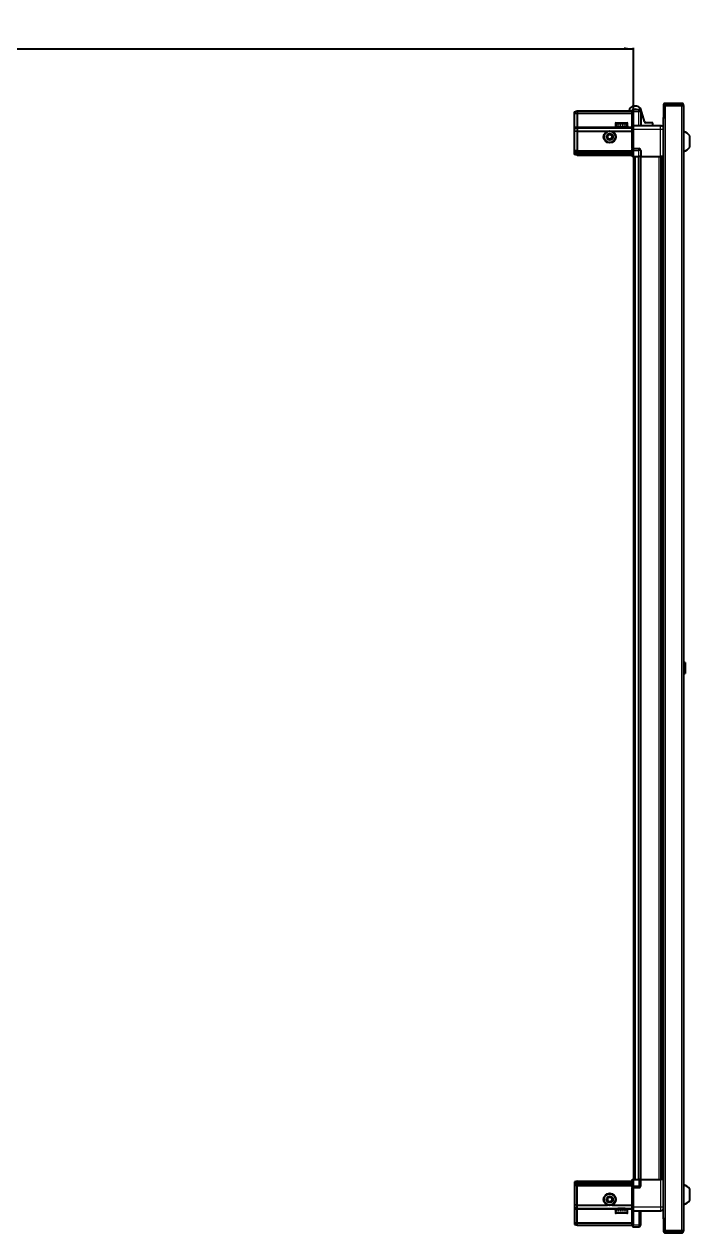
# Model space of a CAD drawing. Header units: millimetres. Extents: x 1219 to 6241, y -1282 to 1960.
# Drawn here: x 3909 to 4616, y 577 to 1860 of the extents above; entities that cross this region are included whole.
import ezdxf

# ---------------------------------------------------------------- set-up
doc = ezdxf.new("R2010")
doc.units = ezdxf.units.MM
doc.layers.add('FORMAT', color=7, linetype='Continuous')
doc.styles.add('SLDTEXTSTYLE0', font='TXT', dxfattribs={"width": 0.75})
doc.dimstyles.new('SLDDIMSTYLE0', dxfattribs={"dimtxt": 20, "dimasz": 10, "dimexe": 0, "dimexo": 0.0625, "dimgap": 5, "dimtad": 2, "dimdec": 1, "dimrnd": 1e-09, "dimzin": 12, "dimdsep": 46, "dimtxsty": 'SLDTEXTSTYLE0', "dimsah": 1, "dimcen": 0.09, "dimadec": 0, "dimazin": 3, "dimtfac": 1, "dimtofl": 0, "dimtmove": 0, "dimatfit": 3, "dimfxl": 0, "dimfrac": 2, "dimtolj": 1, "dimtzin": 12, "dimarcsym": 0})

# ---------------------------------------------------------------- blocks, each defined once
blk = doc.blocks.new('_D_6')
at = {"layer": 'FORMAT'}
for p, q in [((3056.5, 1719.3), (3056.5, 1834.8)), ((4556.5, 1719.3), (4556.5, 1834.8)), ((3056.5, 1833.8), (4556.5, 1833.8))]:
    blk.add_line(p, q, dxfattribs=at)
for points in [[(3056.5, 1833.8), (3066.5, 1832.3), (3066.5, 1835.4)], [(4556.5, 1833.8), (4546.5, 1835.4), (4546.5, 1832.3)]]:
    blk.add_solid(points, dxfattribs=at)
at = {"layer": 'FORMAT', "insert": (3776.9, 1859.6), "char_height": 20, "attachment_point": 1, "style": 'SLDTEXTSTYLE0'}
blk.add_mtext('1500', dxfattribs=at)

msp = doc.modelspace()

# ---------------------------------------------------------------- linework, layer by layer
at = {"color": 7, "linetype": 'Continuous', "lineweight": 25}
for p, q in [((4560, 1772.82), (4556.77, 1772.82)), ((4588.31, 1773.72), (4588.31, 1761.32)), ((4589.81, 1773.72), (4589.81, 1761.32)), ((4590.31, 1760.82), (4590.31, 1773.72)), ((4590.31, 1773.72), (4607.71, 1773.72)), ((4607.71, 1775.82), (4590.41, 1775.82)), ((4607.71, 1774.32), (4590.41, 1774.32)), ((4607.71, 1774.32), (4607.71, 1775.82)), ((4607.71, 1773.72), (4609.81, 1773.72)), ((4609.81, 1773.72), (4609.81, 578.92)), ((4493.81, 1767.02), (4496.81, 1767.82)), ((4493.81, 1765.17), (4493.81, 1767.02)), ((4493.81, 1765.17), (4496.81, 1765.32)), ((4493.81, 1750.82), (4493.81, 1765.17)), ((4496.81, 1767.82), (4496.81, 1765.32)), ((4496.81, 1767.82), (4555.11, 1767.82)), ((4496.81, 1765.32), (4496.81, 1750.82)), ((4496.81, 1765.32), (4555.11, 1765.32)), ((4552.44, 1769.56), (4551.95, 1767.82)), ((4555.98, 1769.32), (4555.11, 1768.82)), ((4555.11, 1768.82), (4555.11, 1767.32)), ((4555.11, 1752.52), (4555.11, 1767.32)), ((4556.31, 1769.32), (4555.98, 1769.32)), ((4556.31, 1767.32), (4556.31, 1769.32)), ((4556.31, 1769.32), (4562.31, 1769.32)), ((4556.31, 1767.32), (4556.31, 1752.52)), ((4564.31, 1767.32), (4564.31, 1752.32)), ((4568.09, 1756.41), (4564.32, 1769.56)), ((4588.21, 1760.82), (4588.21, 591.82)), ((4588.21, 1760.82), (4590.31, 1760.82)), ((4588.31, 1761.32), (4589.81, 1761.32)), ((4493.81, 1749.02), (4493.81, 1750.82)), ((4493.81, 1749.02), (4496.81, 1749.82)), ((4493.81, 1745.99), (4493.81, 1749.02)), ((4496.81, 1746.32), (4493.81, 1745.99)), ((4493.81, 1725.82), (4493.81, 1745.99)), ((4496.81, 1750.82), (4496.81, 1749.82)), ((4496.81, 1749.82), (4496.81, 1746.32)), ((4496.81, 1749.82), (4555.11, 1749.82)), ((4496.81, 1746.32), (4496.81, 1725.82)), ((4496.81, 1746.32), (4528.81, 1746.32)), ((4533.81, 1746.32), (4555.11, 1746.32)), ((4537.31, 1754.22), (4537.31, 1751.32)), ((4537.31, 1751.32), (4537.35, 1751.32)), ((4537.47, 1751.82), (4537.35, 1751.82)), ((4537.35, 1751.82), (4537.35, 1751.32)), ((4537.35, 1751.32), (4537.47, 1751.32)), ((4537.47, 1751.82), (4537.47, 1751.32)), ((4537.47, 1751.32), (4537.88, 1751.32)), ((4538.22, 1751.82), (4537.88, 1751.82)), ((4537.88, 1751.82), (4537.88, 1751.32)), ((4537.88, 1751.32), (4538.22, 1751.32)), ((4538.11, 1755.02), (4549.51, 1755.02)), ((4538.22, 1751.82), (4538.22, 1751.32)), ((4538.22, 1751.32), (4538.99, 1751.32)), ((4539.52, 1751.82), (4538.99, 1751.82)), ((4538.99, 1751.82), (4538.99, 1751.32)), ((4538.99, 1751.32), (4539.52, 1751.32)), ((4539.41, 1751.32), (4539.41, 1751.22)), ((4539.41, 1751.22), (4548.21, 1751.22)), ((4539.52, 1751.82), (4539.52, 1751.32)), ((4539.52, 1751.32), (4540.57, 1751.32)), ((4539.81, 1750.82), (4540.5, 1750.34)), ((4539.81, 1750.82), (4547.81, 1750.82)), ((4540.5, 1750.34), (4539.81, 1749.86)), ((4539.81, 1749.86), (4539.81, 1749.82)), ((4539.81, 1749.86), (4547.81, 1749.86)), ((4540.5, 1750.34), (4547.12, 1750.34)), ((4541.23, 1751.82), (4540.57, 1751.82)), ((4540.57, 1751.82), (4540.57, 1751.32)), ((4540.57, 1751.32), (4541.23, 1751.32)), ((4541.23, 1751.82), (4541.23, 1751.32)), ((4541.23, 1751.32), (4542.47, 1751.32)), ((4543.2, 1751.82), (4542.47, 1751.82)), ((4542.47, 1751.82), (4542.47, 1751.32)), ((4542.47, 1751.32), (4542.91, 1751.32)), ((4542.91, 1751.82), (4542.91, 1751.32)), ((4543.2, 1751.82), (4543.2, 1751.32)), ((4543.2, 1751.32), (4544.5, 1751.32)), ((4545.23, 1751.82), (4544.5, 1751.82)), ((4544.5, 1751.82), (4544.5, 1751.32)), ((4544.77, 1751.82), (4544.77, 1751.32)), ((4544.77, 1751.32), (4545.23, 1751.32)), ((4545.23, 1751.82), (4545.23, 1751.32)), ((4545.23, 1751.32), (4546.47, 1751.32)), ((4547.12, 1751.82), (4546.47, 1751.82)), ((4546.47, 1751.82), (4546.47, 1751.32)), ((4546.47, 1751.32), (4547.12, 1751.32)), ((4547.12, 1751.82), (4547.12, 1751.32)), ((4547.12, 1751.32), (4548.17, 1751.32)), ((4547.12, 1750.34), (4547.81, 1750.82)), ((4547.81, 1749.86), (4547.12, 1750.34)), ((4547.81, 1749.82), (4547.81, 1749.86)), ((4548.69, 1751.82), (4548.17, 1751.82)), ((4548.17, 1751.82), (4548.17, 1751.32)), ((4548.17, 1751.32), (4548.69, 1751.32)), ((4548.21, 1751.22), (4548.21, 1751.32)), ((4548.69, 1751.82), (4548.69, 1751.32)), ((4548.69, 1751.32), (4549.45, 1751.32)), ((4549.78, 1751.82), (4549.45, 1751.82)), ((4549.45, 1751.82), (4549.45, 1751.32)), ((4549.45, 1751.32), (4549.78, 1751.32)), ((4549.78, 1751.82), (4549.78, 1751.32)), ((4549.78, 1751.32), (4550.17, 1751.32)), ((4550.28, 1751.82), (4550.17, 1751.82)), ((4550.17, 1751.82), (4550.17, 1751.32)), ((4550.17, 1751.32), (4550.28, 1751.32)), ((4550.28, 1751.82), (4550.28, 1751.32)), ((4550.28, 1751.32), (4550.31, 1751.32)), ((4550.31, 1751.32), (4550.31, 1754.22)), ((4555.11, 1752.32), (4555.11, 1752.52)), ((4556.31, 1752.32), (4555.11, 1752.32)), ((4555.11, 1748.32), (4555.11, 1752.32)), ((4555.11, 1728.02), (4555.11, 1748.32)), ((4556.31, 1752.52), (4556.31, 1752.32)), ((4556.31, 1752.32), (4556.31, 1748.32)), ((4556.31, 1752.32), (4585.31, 1752.32)), ((4556.31, 1748.32), (4556.31, 1728.02)), ((4577.26, 1755.32), (4569.53, 1755.32)), ((4577.26, 1752.32), (4577.26, 1755.32)), ((4616.41, 1729.32), (4616.41, 1741.32)), ((4493.81, 1724.02), (4493.81, 1725.82)), ((4496.81, 1724.82), (4493.81, 1724.02)), ((4493.81, 1723.28), (4493.81, 1724.02)), ((4496.81, 1723.82), (4493.81, 1723.28)), ((4493.81, 1722.78), (4493.81, 1723.28)), ((4496.81, 1722.32), (4493.81, 1722.78)), ((4493.81, 1721.63), (4493.81, 1722.78)), ((4496.81, 1720.82), (4493.81, 1721.63)), ((4496.81, 1725.82), (4496.81, 1724.82)), ((4496.81, 1724.82), (4496.81, 1723.82)), ((4496.81, 1724.82), (4555.11, 1724.82)), ((4496.81, 1723.82), (4496.81, 1722.32)), ((4496.81, 1723.82), (4555.11, 1723.82)), ((4496.81, 1722.32), (4555.11, 1722.32)), ((4496.81, 1722.32), (4496.81, 1720.82)), ((4496.81, 1720.82), (4555.11, 1720.82)), ((4555.11, 1727.82), (4555.11, 1728.02)), ((4556.31, 1727.82), (4555.11, 1727.82)), ((4555.11, 1727.82), (4555.11, 1727.15)), ((4555.11, 1719.32), (4555.11, 1727.15)), ((4555.98, 1725.82), (4555.98, 1719.32)), ((4556.31, 1728.02), (4556.31, 1727.82)), ((4556.31, 1725.82), (4556.31, 1727.82)), ((4556.31, 1727.82), (4562.31, 1727.82)), ((4556.31, 1725.82), (4556.31, 1727.82)), ((4556.31, 1725.82), (4556.31, 1719.32)), ((4564.31, 1725.82), (4564.31, 1719.32)), ((4555.98, 1719.32), (4555.11, 1719.32)), ((4556.31, 1719.32), (4555.98, 1719.32)), ((4556.31, 1719.32), (4562.31, 1719.32)), ((4556.46, 1719.32), (4556.46, 633.32)), ((4564.31, 1719.32), (4562.31, 1719.32)), ((4563.66, 1719.32), (4563.66, 633.32)), ((4564.31, 1719.32), (4585.31, 1719.32)), ((4586.33, 633.32), (4586.33, 1719.32)), ((4586.37, 633.32), (4586.37, 1719.32)), ((4588.16, 1719.32), (4588.16, 633.32)), ((4610.8, 1182.11), (4609.81, 1181.12)), ((4611.31, 1182.11), (4610.8, 1182.11)), ((4610.8, 1182.11), (4610.8, 1170.54)), ((4611.31, 1182.11), (4611.31, 1170.54)), ((4609.81, 1171.52), (4610.8, 1170.54)), ((4610.8, 1170.54), (4611.31, 1170.54)), ((4496.81, 631.82), (4493.81, 631.02)), ((4493.81, 631.02), (4493.81, 629.87)), ((4496.81, 630.32), (4493.81, 629.87)), ((4493.81, 629.87), (4493.81, 629.37)), ((4496.81, 628.82), (4493.81, 629.37)), ((4493.81, 629.37), (4493.81, 628.63)), ((4496.81, 630.32), (4496.81, 631.82)), ((4496.81, 631.82), (4555.11, 631.82)), ((4496.81, 628.82), (4496.81, 630.32)), ((4496.81, 630.32), (4555.11, 630.32)), ((4496.81, 628.82), (4555.11, 628.82)), ((4496.81, 627.82), (4496.81, 628.82)), ((4555.11, 625.5), (4555.11, 633.32)), ((4555.11, 633.32), (4555.98, 633.32)), ((4555.98, 633.32), (4555.98, 633.32)), ((4555.98, 633.32), (4555.98, 626.82)), ((4556.31, 633.32), (4555.98, 633.32)), ((4556.31, 633.32), (4556.31, 626.82)), ((4556.31, 633.32), (4556.31, 633.32)), ((4556.31, 633.32), (4556.31, 626.82)), ((4556.31, 633.32), (4562.31, 633.32)), ((4564.31, 633.32), (4562.31, 633.32)), ((4564.31, 626.82), (4564.31, 633.32)), ((4564.31, 633.32), (4585.31, 633.32)), ((4496.81, 627.82), (4493.81, 628.63)), ((4493.81, 628.63), (4493.81, 626.82)), ((4493.81, 626.82), (4493.81, 606.66)), ((4496.81, 627.82), (4555.11, 627.82)), ((4496.81, 626.82), (4496.81, 627.82)), ((4496.81, 606.32), (4496.81, 626.82)), ((4555.11, 625.5), (4555.11, 624.82)), ((4556.31, 624.82), (4555.11, 624.82)), ((4555.11, 624.62), (4555.11, 624.82)), ((4555.11, 604.32), (4555.11, 624.62)), ((4556.31, 624.82), (4556.31, 626.82)), ((4556.31, 624.82), (4556.31, 624.62)), ((4556.31, 624.82), (4562.31, 624.82)), ((4556.31, 624.62), (4556.31, 604.32)), ((4616.41, 611.32), (4616.41, 623.32)), ((4496.81, 606.32), (4493.81, 606.66)), ((4493.81, 606.66), (4493.81, 603.63)), ((4493.81, 603.63), (4496.81, 602.82)), ((4493.81, 603.63), (4493.81, 601.82)), ((4496.81, 606.32), (4528.81, 606.32)), ((4496.81, 602.82), (4496.81, 606.32)), ((4533.81, 606.32), (4555.11, 606.32)), ((4555.11, 600.32), (4555.11, 604.32)), ((4556.31, 604.32), (4556.31, 600.32)), ((4493.81, 601.82), (4493.81, 587.48)), ((4496.81, 602.82), (4555.11, 602.82)), ((4496.81, 601.82), (4496.81, 602.82)), ((4496.81, 587.32), (4496.81, 601.82)), ((4537.31, 601.32), (4537.31, 598.42)), ((4537.33, 601.32), (4537.31, 601.32)), ((4537.33, 600.82), (4537.33, 601.32)), ((4537.43, 601.32), (4537.33, 601.32)), ((4537.33, 600.82), (4537.43, 600.82)), ((4537.43, 600.82), (4537.43, 601.32)), ((4537.8, 601.32), (4537.43, 601.32)), ((4537.8, 600.82), (4537.8, 601.32)), ((4538.12, 601.32), (4537.8, 601.32)), ((4537.8, 600.82), (4538.12, 600.82)), ((4549.51, 597.62), (4538.11, 597.62)), ((4538.12, 600.82), (4538.12, 601.32)), ((4538.86, 601.32), (4538.12, 601.32)), ((4538.86, 600.82), (4538.86, 601.32)), ((4539.37, 601.32), (4538.86, 601.32)), ((4538.86, 600.82), (4539.37, 600.82)), ((4539.37, 600.82), (4539.37, 601.32)), ((4540.4, 601.32), (4539.37, 601.32)), ((4539.41, 601.42), (4539.41, 601.32)), ((4548.21, 601.42), (4539.41, 601.42)), ((4539.81, 602.82), (4539.81, 602.79)), ((4539.81, 602.79), (4540.5, 602.31)), ((4547.81, 602.79), (4539.81, 602.79)), ((4540.5, 602.31), (4539.81, 601.82)), ((4547.81, 601.82), (4539.81, 601.82)), ((4540.4, 600.82), (4540.4, 601.32)), ((4541.05, 601.32), (4540.4, 601.32)), ((4540.4, 600.82), (4541.05, 600.82)), ((4547.12, 602.31), (4540.5, 602.31)), ((4541.05, 600.82), (4541.05, 601.32)), ((4542.28, 601.32), (4541.05, 601.32)), ((4542.28, 600.82), (4542.28, 601.32)), ((4542.77, 601.32), (4542.28, 601.32)), ((4542.28, 600.82), (4543, 600.82)), ((4542.77, 600.82), (4542.77, 601.32)), ((4543, 600.82), (4543, 601.32)), ((4544.3, 601.32), (4543, 601.32)), ((4544.3, 600.82), (4544.3, 601.32)), ((4544.3, 600.82), (4545.04, 600.82)), ((4544.64, 600.82), (4544.64, 601.32)), ((4545.04, 601.32), (4544.64, 601.32)), ((4545.04, 600.82), (4545.04, 601.32)), ((4546.28, 601.32), (4545.04, 601.32)), ((4546.28, 600.82), (4546.28, 601.32)), ((4546.95, 601.32), (4546.28, 601.32)), ((4546.28, 600.82), (4546.95, 600.82)), ((4546.95, 600.82), (4546.95, 601.32)), ((4548.02, 601.32), (4546.95, 601.32)), ((4547.12, 602.31), (4547.81, 602.79)), ((4547.81, 601.82), (4547.12, 602.31)), ((4547.81, 602.79), (4547.81, 602.82)), ((4548.02, 600.82), (4548.02, 601.32)), ((4548.55, 601.32), (4548.02, 601.32)), ((4548.02, 600.82), (4548.55, 600.82)), ((4548.21, 601.32), (4548.21, 601.42)), ((4548.55, 600.82), (4548.55, 601.32)), ((4549.34, 601.32), (4548.55, 601.32)), ((4549.34, 600.82), (4549.34, 601.32)), ((4549.7, 601.32), (4549.34, 601.32)), ((4549.34, 600.82), (4549.7, 600.82)), ((4549.7, 600.82), (4549.7, 601.32)), ((4550.13, 601.32), (4549.7, 601.32)), ((4550.13, 600.82), (4550.13, 601.32)), ((4550.26, 601.32), (4550.13, 601.32)), ((4550.13, 600.82), (4550.26, 600.82)), ((4550.26, 600.82), (4550.26, 601.32)), ((4550.31, 601.32), (4550.26, 601.32)), ((4550.31, 598.42), (4550.31, 601.32)), ((4556.31, 600.32), (4555.11, 600.32)), ((4555.11, 600.12), (4555.11, 600.32)), ((4555.11, 585.32), (4555.11, 600.12)), ((4556.31, 600.32), (4556.31, 600.12)), ((4556.31, 600.32), (4585.31, 600.32)), ((4556.31, 600.12), (4556.31, 585.32)), ((4556.31, 600.12), (4556.31, 585.32)), ((4564.31, 585.32), (4564.31, 600.32)), ((4590.31, 591.82), (4588.21, 591.82)), ((4588.31, 591.32), (4589.81, 591.32)), ((4588.31, 591.32), (4588.31, 578.92)), ((4589.81, 591.32), (4589.81, 578.92)), ((4590.31, 578.92), (4590.31, 591.82)), ((4493.81, 587.48), (4496.81, 587.32)), ((4493.81, 587.48), (4493.81, 585.63)), ((4493.81, 585.63), (4496.81, 584.82)), ((4496.81, 587.32), (4555.11, 587.32)), ((4496.81, 584.82), (4496.81, 587.32)), ((4496.81, 584.82), (4555.11, 584.82)), ((4555.11, 585.32), (4555.11, 583.82)), ((4555.11, 583.82), (4555.98, 583.32)), ((4556.31, 583.32), (4555.98, 583.32)), ((4556.31, 583.32), (4556.31, 585.32)), ((4556.31, 583.32), (4562.31, 583.32)), ((4607.71, 578.92), (4590.31, 578.92)), ((4590.41, 578.32), (4607.71, 578.32)), ((4609.81, 578.92), (4607.71, 578.92)), ((4607.71, 578.32), (4607.71, 576.82)), ((4590.41, 576.82), (4607.71, 576.82))]:
    msp.add_line(p, q, dxfattribs=at)
at = {"color": 8, "linetype": 'Continuous', "lineweight": 18}
for p, q in [((4589.81, 1773.72), (4588.31, 1773.72)), ((4590.41, 1774.32), (4590.41, 1775.82)), ((4607.71, 1773.72), (4607.71, 578.92)), ((4556.31, 1767.32), (4555.11, 1767.32)), ((4556.31, 1767.32), (4562.31, 1767.32)), ((4562.31, 1767.32), (4562.31, 1769.32)), ((4562.31, 1752.32), (4562.31, 1767.32)), ((4562.31, 1767.32), (4564.31, 1767.32)), ((4590.31, 1760.82), (4590.31, 591.82)), ((4493.81, 1750.82), (4496.81, 1750.82)), ((4496.81, 1750.82), (4539.81, 1750.82)), ((4537.31, 1754.22), (4550.31, 1754.22)), ((4547.81, 1750.82), (4555.11, 1750.82)), ((4555.11, 1752.52), (4556.31, 1752.52)), ((4556.31, 1748.32), (4555.11, 1748.32)), ((4556.31, 1748.32), (4585.31, 1748.32)), ((4585.31, 1719.32), (4585.31, 1748.32)), ((4496.81, 1725.82), (4493.81, 1725.82)), ((4496.81, 1725.82), (4555.11, 1725.82)), ((4555.11, 1728.02), (4556.31, 1728.02)), ((4556.31, 1725.82), (4555.98, 1725.82)), ((4556.31, 1725.82), (4562.31, 1725.82)), ((4562.31, 1725.82), (4562.31, 1727.82)), ((4562.31, 1719.32), (4562.31, 1725.82)), ((4564.31, 1725.82), (4562.31, 1725.82)), ((4558.46, 1719.32), (4558.46, 633.32)), ((4561.66, 1719.32), (4561.66, 633.32)), ((4564.31, 1719.32), (4564.31, 633.32)), ((4583.71, 633.32), (4583.71, 1719.32)), ((4585.13, 1719.32), (4585.13, 633.32)), ((4587.58, 633.32), (4587.58, 1719.32)), ((4556.31, 633.32), (4555.98, 633.32)), ((4562.31, 633.32), (4562.31, 626.82)), ((4585.31, 633.32), (4585.31, 604.32)), ((4496.81, 626.82), (4493.81, 626.82)), ((4496.81, 626.82), (4555.11, 626.82)), ((4556.31, 624.62), (4555.11, 624.62)), ((4556.31, 626.82), (4555.98, 626.82)), ((4556.31, 626.82), (4562.31, 626.82)), ((4564.31, 626.82), (4562.31, 626.82)), ((4562.31, 626.82), (4562.31, 624.82)), ((4556.31, 604.32), (4555.11, 604.32)), ((4556.31, 604.32), (4585.31, 604.32)), ((4493.81, 601.82), (4496.81, 601.82)), ((4496.81, 601.82), (4539.81, 601.82)), ((4550.31, 598.42), (4537.31, 598.42)), ((4547.81, 601.82), (4555.11, 601.82)), ((4556.31, 600.12), (4555.11, 600.12)), ((4562.31, 600.32), (4562.31, 585.32)), ((4556.31, 585.32), (4555.11, 585.32)), ((4556.31, 585.32), (4562.31, 585.32)), ((4562.31, 585.32), (4564.31, 585.32)), ((4562.31, 585.32), (4562.31, 583.32)), ((4589.81, 578.92), (4588.31, 578.92)), ((4590.41, 578.32), (4590.41, 576.82))]:
    msp.add_line(p, q, dxfattribs=at)
at = {"color": 7, "linetype": 'Continuous', "lineweight": 25}
for centre, radius in [((4531.31, 1740.32), 6.5), ((4531.31, 1740.32), 3.46), ((4531.31, 612.32), 6.5), ((4531.31, 612.32), 3.46)]:
    msp.add_circle(centre, radius, dxfattribs=at)
at = {"color": 8, "linetype": 'Continuous', "lineweight": 18}
for centre in [(4531.31, 1740.32), (4531.31, 612.32)]:
    msp.add_circle(centre, 5.7, dxfattribs=at)
at = {"color": 7, "linetype": 'Continuous', "lineweight": 25}
for centre, radius, start, end in [((4556.77, 1768.32), 4.5, 90, 164), ((4560, 1768.32), 4.5, 16, 90), ((4590.41, 1773.72), 2.1, 90, 180), ((4590.41, 1773.72), 0.6, 90, 180), ((4607.71, 1773.72), 2.1, 0, 90), ((4607.71, 1773.72), 0.6, 0, 90), ((4558.36, 1767.92), 1.9, 47.4631, 132.5369), ((4562.31, 1767.32), 2, 0, 90), ((4538.11, 1754.22), 0.8, 90, 180), ((4539.41, 1750.82), 0.4, 0, 90), ((4548.21, 1750.82), 0.4, 90, 180), ((4549.51, 1754.22), 0.8, 0, 90), ((4569.53, 1756.82), 1.5, 196, 270), ((4606.79, 1734.3), 11.91, 36.1266, 75.29965), ((4531.31, 1740.32), 2.5, 120.74103, 180.74103), ((4531.31, 1740.32), 2.5, 180.74103, 240.74103), ((4531.31, 1740.32), 2.5, 60.74103, 120.74103), ((4531.31, 1740.32), 2.5, 240.74103, 300.74103), ((4531.31, 1740.32), 2.5, 0.74103, 60.74103), ((4531.31, 1740.32), 2.5, 300.74103, 0.74103), ((4562.31, 1725.82), 2, 0, 90), ((4606.79, 1736.35), 11.91, 284.70035, 323.8734), ((4562.31, 626.82), 2, 270, 0), ((4606.79, 616.3), 11.91, 36.1266, 75.29965), ((4531.31, 612.32), 2.5, 155.91157, 215.91157), ((4531.31, 612.32), 2.5, 95.91157, 155.91157), ((4531.31, 612.32), 2.5, 215.91157, 275.91157), ((4531.31, 612.32), 2.5, 35.91157, 95.91157), ((4531.31, 612.32), 2.5, 275.91157, 335.91157), ((4531.31, 612.32), 2.5, 335.91157, 35.91157), ((4606.79, 618.35), 11.91, 284.70035, 323.8734), ((4538.11, 598.42), 0.8, 180, 270), ((4539.41, 601.82), 0.4, 270, 0), ((4548.21, 601.82), 0.4, 180, 270), ((4549.51, 598.42), 0.8, 270, 0), ((4562.31, 585.32), 2, 270, 0), ((4590.41, 578.92), 2.1, 180, 270), ((4590.41, 578.92), 0.6, 180, 270), ((4607.71, 578.92), 0.6, 270, 0), ((4607.71, 578.92), 2.1, 270, 0)]:
    msp.add_arc(centre, radius, start, end, dxfattribs=at)
for centre, start_param, end_param in [((4552.51, 1725.82), 0, 0.7227342), ((4552.51, 626.82), 5.5604511, 6.2831853)]:
    msp.add_ellipse(centre, major_axis=(3.46, 0), ratio=0.5773503, start_param=start_param, end_param=end_param, dxfattribs=at)
for points, knots in [([(4585.31, 1752.32), (4585.75, 1752.28), (4586.43, 1752.21), (4587.24, 1751.77), (4587.8, 1751.33), (4588.08, 1750.96), (4588.21, 1750.77)], [0, 0, 0, 0, 0.3842982, 0.5911726, 0.8024372, 1, 1, 1, 1]), ([(4528.79, 1741.73), (4529.24, 1742), (4530.06, 1742.49), (4530.89, 1742.98), (4531.27, 1743.21)], [0, 0, 0, 0, 0.5346859, 1, 1, 1, 1]), ([(4528.83, 1738.85), (4528.83, 1738.97), (4528.82, 1739.57), (4528.81, 1740.57), (4528.8, 1741.39), (4528.79, 1741.73)], [0, 0, 0, 0, 0.1331247, 0.6370994, 1, 1, 1, 1]), ([(4531.35, 1737.44), (4530.9, 1737.69), (4530.06, 1738.16), (4529.22, 1738.63), (4528.83, 1738.85)], [0, 0, 0, 0, 0.53468586, 1, 1, 1, 1]), ([(4531.27, 1743.21), (4531.72, 1742.96), (4532.57, 1742.49), (4533.4, 1742.02), (4533.79, 1741.8)], [0, 0, 0, 0, 0.5346859, 1, 1, 1, 1]), ([(4533.83, 1738.91), (4533.39, 1738.65), (4532.56, 1738.16), (4531.73, 1737.67), (4531.35, 1737.44)], [0, 0, 0, 0, 0.5346859, 1, 1, 1, 1]), ([(4533.79, 1741.8), (4533.8, 1741.45), (4533.81, 1740.63), (4533.82, 1739.64), (4533.83, 1739.04), (4533.83, 1738.91)], [0, 0, 0, 0, 0.3629006, 0.8668753, 1, 1, 1, 1]), ([(4588.16, 1719.32), (4588.12, 1719.32), (4587.9, 1719.32), (4587.18, 1719.32), (4586.22, 1719.32), (4585.57, 1719.32), (4585.31, 1719.32)], [0, 0, 0, 0, 0.0717073, 0.4209791, 0.7702508, 1, 1, 1, 1]), ([(4588.16, 633.32), (4588.12, 633.32), (4587.9, 633.32), (4587.18, 633.32), (4586.22, 633.32), (4585.57, 633.32), (4585.31, 633.32)], [0, 0, 0, 0, 0.0717073, 0.4209791, 0.7702508, 1, 1, 1, 1]), ([(4528.44, 612.03), (4528.65, 612.5), (4529.04, 613.38), (4529.44, 614.25), (4529.62, 614.66)], [0, 0, 0, 0, 0.5346859, 1, 1, 1, 1]), ([(4530.13, 609.69), (4529.83, 610.11), (4529.26, 610.89), (4528.7, 611.66), (4528.44, 612.03)], [0, 0, 0, 0, 0.5346859, 1, 1, 1, 1]), ([(4529.62, 614.66), (4529.96, 614.7), (4530.78, 614.78), (4531.77, 614.88), (4532.36, 614.95), (4532.49, 614.96)], [0, 0, 0, 0, 0.3629006, 0.8668753, 1, 1, 1, 1]), ([(4533, 609.99), (4532.88, 609.97), (4532.28, 609.91), (4531.29, 609.81), (4530.48, 609.72), (4530.13, 609.69)], [0, 0, 0, 0, 0.1331247, 0.6370994, 1, 1, 1, 1]), ([(4532.49, 614.96), (4532.79, 614.54), (4533.36, 613.76), (4533.92, 612.98), (4534.18, 612.62)], [0, 0, 0, 0, 0.5346859, 1, 1, 1, 1]), ([(4534.18, 612.62), (4533.97, 612.15), (4533.58, 611.27), (4533.19, 610.39), (4533, 609.99)], [0, 0, 0, 0, 0.5346859, 1, 1, 1, 1]), ([(4585.31, 600.32), (4585.75, 600.37), (4586.43, 600.44), (4587.24, 600.88), (4587.8, 601.32), (4588.08, 601.69), (4588.21, 601.87)], [0, 0, 0, 0, 0.3842982, 0.5911726, 0.8024372, 1, 1, 1, 1])]:
    msp.add_open_spline(points, degree=3, knots=knots, dxfattribs=at)
at = {"color": 8, "linetype": 'Continuous', "lineweight": 18}
for points in [[(4585.31, 1748.32), (4585.31, 1748.85), (4585.31, 1749.9), (4585.31, 1751.22), (4585.31, 1752.14), (4585.31, 1752.26), (4585.31, 1752.32)], [(4585.31, 604.32), (4585.31, 603.8), (4585.31, 602.75), (4585.31, 601.43), (4585.31, 600.5), (4585.31, 600.38), (4585.31, 600.32)]]:
    msp.add_open_spline(points, degree=3, dxfattribs=at)
for points, knots in [([(4585.31, 1748.32), (4585.75, 1748.32), (4586.43, 1748.32), (4587.24, 1748.32), (4587.8, 1748.32), (4588.08, 1748.32), (4588.21, 1748.32)], [0, 0, 0, 0, 0.38429816, 0.59117259, 0.8024372, 1, 1, 1, 1]), ([(4585.31, 604.32), (4585.75, 604.32), (4586.43, 604.32), (4587.24, 604.32), (4587.8, 604.32), (4588.08, 604.32), (4588.21, 604.32)], [0, 0, 0, 0, 0.3842982, 0.5911726, 0.8024372, 1, 1, 1, 1])]:
    msp.add_open_spline(points, degree=3, knots=knots, dxfattribs=at)

# ---------------------------------------------------------------- dimensions: what is measured, and where the dimension line sits
at = {"layer": 'FORMAT'}
dim = msp.add_linear_dim(base=(4556.46, 1833.82), p1=(3056.46, 1719.32), p2=(4556.46, 1719.32), angle=0, dimstyle='SLDDIMSTYLE0', dxfattribs=at)
dim.commit()
dim.dimension.update_dxf_attribs({"geometry": '_D_6', "text_midpoint": (3806.46, 1833.82), "dimtype": 160})

doc.saveas('drawing.dxf')
